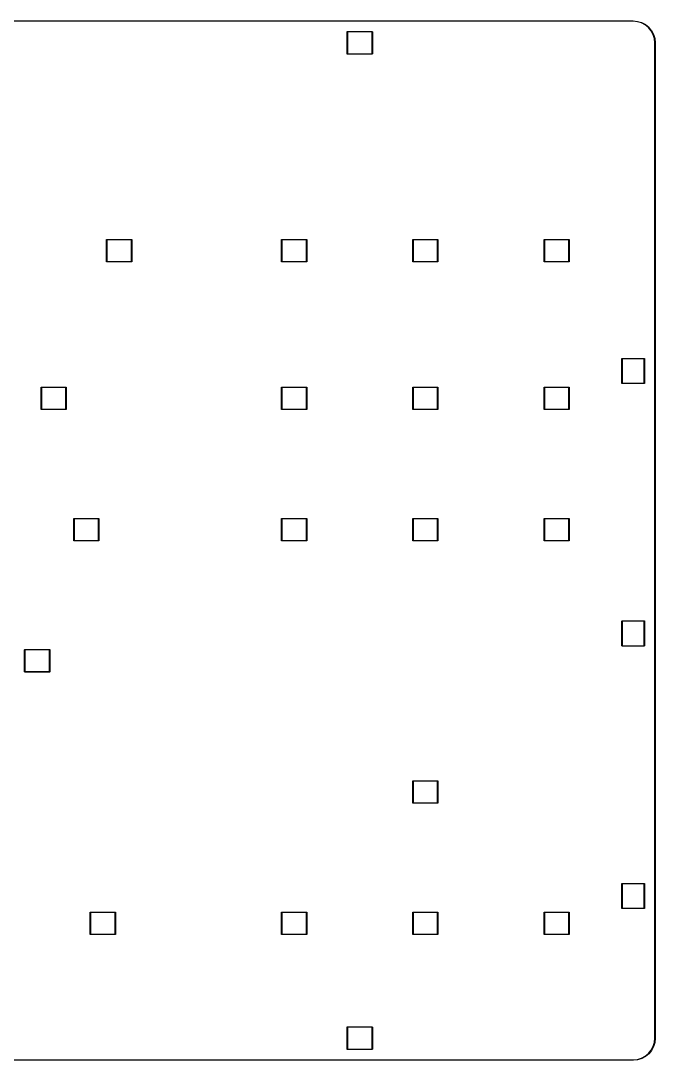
# Model space of a CAD drawing. Extents: x 19 to 378, y -202 to -52.
# Drawn here: x 285.8 to 377.9, y -202.4 to -51.6 of the extents above; entities that cross this region are included whole.
import ezdxf

# ---------------------------------------------------------------- set-up
doc = ezdxf.new("R2010")
doc.units = 0
doc.layers.add('BLACK', color=7, linetype='CONTINUOUS')

msp = doc.modelspace()

# ---------------------------------------------------------------- linework, layer by layer
at = {"layer": 'BLACK', "linetype": 'CONTINUOUS'}
for p, q in [((22.2249, -51.5687), (374.651, -51.5878)), ((374.649, -51.6378), (22.2251, -51.6187)), ((375.262, -51.6979), (374.649, -51.6378)), ((374.651, -51.5878), (374.652, -51.5879)), ((374.652, -51.5879), (374.652, -51.5879)), ((374.652, -51.5879), (375.269, -51.6484)), ((375.85, -51.8756), (375.262, -51.6979)), ((375.269, -51.6484), (375.269, -51.6484)), ((375.269, -51.6484), (375.272, -51.6489)), ((375.272, -51.6489), (375.274, -51.6493)), ((375.274, -51.6493), (375.867, -51.8284)), ((376.393, -52.1642), (375.85, -51.8756)), ((375.867, -51.8284), (375.867, -51.8285)), ((375.867, -51.8285), (375.87, -51.8294)), ((375.87, -51.8294), (375.872, -51.8303)), ((375.872, -51.8303), (376.419, -52.1212)), ((376.87, -52.5527), (376.393, -52.1642)), ((376.419, -52.1212), (376.419, -52.1214)), ((376.419, -52.1214), (376.421, -52.1226)), ((376.421, -52.1226), (376.423, -52.1239)), ((376.423, -52.1239), (376.903, -52.5155)), ((377.261, -53.0264), (376.87, -52.5527)), ((376.903, -52.5155), (376.903, -52.5158)), ((376.903, -52.5158), (376.905, -52.5174)), ((376.905, -52.5174), (376.906, -52.519)), ((376.906, -52.519), (377.301, -52.9964)), ((333.137, -53.1687), (333.138, -53.1638)), ((333.138, -53.17), (333.137, -53.1687)), ((333.137, -56.3675), (333.138, -53.17)), ((333.138, -53.1638), (333.139, -53.1591)), ((333.139, -53.1591), (333.142, -53.1548)), ((333.142, -53.1548), (333.145, -53.151)), ((333.145, -53.151), (333.149, -53.1479)), ((333.149, -53.1479), (333.153, -53.1455)), ((333.153, -53.1455), (333.158, -53.1441)), ((333.158, -53.1441), (333.161, -53.1437)), ((333.161, -53.1437), (333.162, -53.1436)), ((333.161, -53.1437), (333.161, -53.1437)), ((333.162, -53.1436), (333.164, -53.1437)), ((333.164, -53.1437), (336.761, -53.1437)), ((333.188, -53.1937), (333.188, -56.3438)), ((336.738, -53.1937), (333.188, -53.1937)), ((336.738, -56.3438), (336.738, -53.1937)), ((336.761, -53.1437), (336.762, -53.1436)), ((336.762, -53.1436), (336.764, -53.1437)), ((336.764, -53.1437), (336.767, -53.1441)), ((336.767, -53.1441), (336.772, -53.1455)), ((336.772, -53.1455), (336.776, -53.1479)), ((336.776, -53.1479), (336.78, -53.151)), ((336.78, -53.151), (336.783, -53.1548)), ((336.783, -53.1548), (336.786, -53.1591)), ((336.786, -53.1591), (336.787, -53.1638)), ((336.787, -53.1638), (336.788, -53.1687)), ((336.788, -53.1687), (336.787, -53.17)), ((336.787, -53.17), (336.787, -56.3675)), ((377.554, -53.5672), (377.261, -53.0264)), ((377.301, -52.9964), (377.302, -52.9967)), ((377.302, -52.9967), (377.303, -52.9986)), ((377.303, -52.9986), (377.304, -53.0005)), ((377.304, -53.0005), (377.599, -53.5455)), ((377.736, -54.1544), (377.554, -53.5672)), ((377.599, -53.5455), (377.599, -53.5459)), ((377.599, -53.5459), (377.6, -53.548)), ((377.6, -53.548), (377.601, -53.55)), ((377.601, -53.55), (377.784, -54.142)), ((377.8, -54.767), (377.736, -54.1544)), ((377.784, -54.142), (377.784, -54.1423)), ((377.784, -54.1423), (377.785, -54.1446)), ((377.785, -54.1446), (377.785, -54.1468)), ((377.785, -54.1468), (377.85, -54.763)), ((377.8, -54.7879), (377.8, -54.767)), ((377.8, -76.1988), (377.8, -54.7879)), ((377.8, -54.7879), (377.8, -54.7879)), ((377.85, -54.763), (377.85, -54.7634)), ((377.85, -54.7634), (377.85, -54.7645)), ((377.85, -54.7645), (377.85, -54.7655)), ((377.85, -54.7655), (377.85, -54.7865)), ((377.85, -54.7865), (377.85, -54.7866)), ((377.85, -54.7866), (377.85, -199.232)), ((333.137, -56.3687), (333.137, -56.3675)), ((333.138, -56.3737), (333.137, -56.3687)), ((333.139, -56.3784), (333.138, -56.3737)), ((333.142, -56.3827), (333.139, -56.3784)), ((333.145, -56.3865), (333.142, -56.3827)), ((333.149, -56.3896), (333.145, -56.3865)), ((333.153, -56.392), (333.149, -56.3896)), ((333.158, -56.3934), (333.153, -56.392)), ((333.162, -56.3939), (333.158, -56.3934)), ((333.164, -56.3937), (333.162, -56.3939)), ((336.761, -56.3937), (333.164, -56.3937)), ((333.188, -56.3438), (336.738, -56.3438)), ((336.762, -56.3939), (336.761, -56.3937)), ((336.764, -56.3937), (336.762, -56.3939)), ((336.767, -56.3934), (336.764, -56.3937)), ((336.764, -56.3937), (336.764, -56.3937)), ((336.772, -56.392), (336.767, -56.3934)), ((336.776, -56.3896), (336.772, -56.392)), ((336.78, -56.3865), (336.776, -56.3896)), ((336.783, -56.3827), (336.78, -56.3865)), ((336.786, -56.3784), (336.783, -56.3827)), ((336.787, -56.3737), (336.786, -56.3784)), ((336.787, -56.3675), (336.788, -56.3687)), ((336.788, -56.3687), (336.787, -56.3737)), ((377.8, -199.23), (377.8, -76.1988)), ((377.8, -76.1988), (377.8, -76.1988)), ((298.212, -83.3312), (298.213, -83.3263)), ((298.212, -83.3325), (298.212, -83.3312)), ((298.213, -86.53), (298.212, -83.3325)), ((298.213, -83.3263), (298.214, -83.3216)), ((298.214, -83.3216), (298.217, -83.3173)), ((298.217, -83.3173), (298.22, -83.3135)), ((298.22, -83.3135), (298.224, -83.3104)), ((298.224, -83.3104), (298.228, -83.308)), ((298.228, -83.308), (298.233, -83.3066)), ((298.233, -83.3066), (298.236, -83.3062)), ((298.236, -83.3062), (298.238, -83.3061)), ((298.238, -83.3061), (298.239, -83.3062)), ((298.239, -83.3062), (301.836, -83.3062)), ((298.262, -83.3563), (298.262, -86.5062)), ((301.812, -83.3563), (298.262, -83.3563)), ((301.813, -86.5062), (301.812, -83.3563)), ((301.836, -83.3062), (301.837, -83.3061)), ((301.837, -83.3061), (301.839, -83.3062)), ((301.839, -83.3062), (301.839, -83.3062)), ((301.839, -83.3062), (301.842, -83.3066)), ((301.842, -83.3066), (301.847, -83.308)), ((301.847, -83.308), (301.851, -83.3104)), ((301.851, -83.3104), (301.855, -83.3135)), ((301.855, -83.3135), (301.858, -83.3173)), ((301.858, -83.3173), (301.861, -83.3216)), ((301.861, -83.3216), (301.862, -83.3263)), ((301.862, -83.3263), (301.863, -83.3312)), ((301.863, -83.3312), (301.863, -83.3325)), ((301.863, -83.3325), (301.863, -86.53)), ((323.612, -83.3312), (323.613, -83.3263)), ((323.613, -83.3325), (323.612, -83.3312)), ((323.613, -83.3263), (323.614, -83.3216)), ((323.613, -86.53), (323.613, -83.3325)), ((323.614, -83.3216), (323.617, -83.3173)), ((323.617, -83.3173), (323.62, -83.3135)), ((323.62, -83.3135), (323.624, -83.3104)), ((323.624, -83.3104), (323.628, -83.308)), ((323.628, -83.308), (323.633, -83.3066)), ((323.633, -83.3066), (323.636, -83.3062)), ((323.636, -83.3062), (323.637, -83.3061)), ((323.637, -83.3061), (323.639, -83.3062)), ((323.639, -83.3062), (327.236, -83.3062)), ((323.662, -83.3563), (323.662, -86.5062)), ((327.212, -83.3563), (323.662, -83.3563)), ((327.213, -86.5062), (327.212, -83.3563)), ((327.236, -83.3062), (327.238, -83.3061)), ((327.238, -83.3061), (327.239, -83.3062)), ((327.239, -83.3062), (327.239, -83.3062)), ((327.239, -83.3062), (327.242, -83.3066)), ((327.242, -83.3066), (327.247, -83.308)), ((327.247, -83.308), (327.251, -83.3104)), ((327.251, -83.3104), (327.255, -83.3135)), ((327.255, -83.3135), (327.258, -83.3173)), ((327.258, -83.3173), (327.261, -83.3216)), ((327.261, -83.3216), (327.262, -83.3263)), ((327.262, -83.3263), (327.263, -83.3312)), ((327.263, -83.3312), (327.262, -83.3325)), ((327.262, -83.3325), (327.262, -86.53)), ((342.662, -83.3312), (342.663, -83.3263)), ((342.662, -83.3325), (342.662, -83.3312)), ((342.663, -86.53), (342.662, -83.3325)), ((342.663, -83.3263), (342.664, -83.3216)), ((342.664, -83.3216), (342.667, -83.3173)), ((342.667, -83.3173), (342.67, -83.3135)), ((342.67, -83.3135), (342.674, -83.3104)), ((342.674, -83.3104), (342.678, -83.308)), ((342.678, -83.308), (342.683, -83.3066)), ((342.683, -83.3066), (342.686, -83.3062)), ((342.686, -83.3062), (342.688, -83.3061)), ((342.688, -83.3061), (342.689, -83.3062)), ((342.689, -83.3062), (346.286, -83.3062)), ((342.712, -83.3563), (342.712, -86.5062)), ((346.262, -83.3563), (342.712, -83.3563)), ((346.263, -86.5062), (346.262, -83.3563)), ((346.286, -83.3062), (346.287, -83.3061)), ((346.287, -83.3061), (346.289, -83.3062)), ((346.289, -83.3062), (346.289, -83.3062)), ((346.289, -83.3062), (346.292, -83.3066)), ((346.292, -83.3066), (346.297, -83.308)), ((346.297, -83.308), (346.301, -83.3104)), ((346.301, -83.3104), (346.305, -83.3135)), ((346.305, -83.3135), (346.308, -83.3173)), ((346.308, -83.3173), (346.311, -83.3216)), ((346.311, -83.3216), (346.312, -83.3263)), ((346.312, -83.3263), (346.313, -83.3312)), ((346.313, -83.3312), (346.312, -83.3325)), ((346.312, -83.3325), (346.312, -86.53)), ((361.712, -83.3312), (361.713, -83.3263)), ((361.712, -83.3325), (361.712, -83.3312)), ((361.713, -86.53), (361.712, -83.3325)), ((361.713, -83.3263), (361.714, -83.3216)), ((361.714, -83.3216), (361.717, -83.3173)), ((361.717, -83.3173), (361.72, -83.3135)), ((361.72, -83.3135), (361.724, -83.3104)), ((361.724, -83.3104), (361.728, -83.308)), ((361.728, -83.308), (361.733, -83.3066)), ((361.733, -83.3066), (361.736, -83.3062)), ((361.736, -83.3062), (361.738, -83.3061)), ((361.738, -83.3061), (361.739, -83.3062)), ((361.739, -83.3062), (365.336, -83.3062)), ((361.762, -83.3563), (361.762, -86.5062)), ((365.312, -83.3563), (361.762, -83.3563)), ((365.313, -86.5062), (365.312, -83.3563)), ((365.336, -83.3062), (365.337, -83.3061)), ((365.337, -83.3061), (365.339, -83.3062)), ((365.339, -83.3062), (365.339, -83.3062)), ((365.339, -83.3062), (365.342, -83.3066)), ((365.342, -83.3066), (365.347, -83.308)), ((365.347, -83.308), (365.351, -83.3104)), ((365.351, -83.3104), (365.355, -83.3135)), ((365.355, -83.3135), (365.358, -83.3173)), ((365.358, -83.3173), (365.361, -83.3216)), ((365.361, -83.3216), (365.362, -83.3263)), ((365.362, -83.3263), (365.363, -83.3312)), ((365.363, -83.3312), (365.363, -83.3325)), ((365.363, -83.3325), (365.363, -86.53)), ((298.212, -86.5312), (298.213, -86.53)), ((298.213, -86.5362), (298.212, -86.5312)), ((298.214, -86.5409), (298.213, -86.5362)), ((298.217, -86.5452), (298.214, -86.5409)), ((298.22, -86.549), (298.217, -86.5452)), ((298.224, -86.5521), (298.22, -86.549)), ((298.228, -86.5545), (298.224, -86.5521)), ((298.233, -86.5559), (298.228, -86.5545)), ((298.236, -86.5562), (298.233, -86.5559)), ((298.238, -86.5564), (298.236, -86.5562)), ((298.236, -86.5562), (298.236, -86.5562)), ((298.239, -86.5562), (298.238, -86.5564)), ((301.836, -86.5562), (298.239, -86.5562)), ((298.262, -86.5062), (301.813, -86.5062)), ((301.837, -86.5564), (301.836, -86.5562)), ((301.842, -86.5559), (301.837, -86.5564)), ((301.847, -86.5545), (301.842, -86.5559)), ((301.851, -86.5521), (301.847, -86.5545)), ((301.855, -86.549), (301.851, -86.5521)), ((301.858, -86.5452), (301.855, -86.549)), ((301.861, -86.5409), (301.858, -86.5452)), ((301.862, -86.5362), (301.861, -86.5409)), ((301.863, -86.5325), (301.862, -86.5362)), ((301.863, -86.53), (301.863, -86.5312)), ((301.863, -86.5312), (301.863, -86.5325)), ((323.612, -86.5312), (323.613, -86.53)), ((323.613, -86.5362), (323.612, -86.5312)), ((323.614, -86.5409), (323.613, -86.5362)), ((323.617, -86.5452), (323.614, -86.5409)), ((323.62, -86.549), (323.617, -86.5452)), ((323.624, -86.5521), (323.62, -86.549)), ((323.628, -86.5545), (323.624, -86.5521)), ((323.633, -86.5559), (323.628, -86.5545)), ((323.636, -86.5562), (323.633, -86.5559)), ((323.637, -86.5564), (323.636, -86.5562)), ((323.636, -86.5562), (323.636, -86.5562)), ((323.639, -86.5562), (323.637, -86.5564)), ((327.236, -86.5562), (323.639, -86.5562)), ((323.662, -86.5062), (327.213, -86.5062)), ((327.238, -86.5564), (327.236, -86.5562)), ((327.242, -86.5559), (327.238, -86.5564)), ((327.247, -86.5545), (327.242, -86.5559)), ((327.251, -86.5521), (327.247, -86.5545)), ((327.255, -86.549), (327.251, -86.5521)), ((327.258, -86.5452), (327.255, -86.549)), ((327.261, -86.5409), (327.258, -86.5452)), ((327.262, -86.5362), (327.261, -86.5409)), ((327.262, -86.53), (327.263, -86.5312)), ((327.263, -86.5312), (327.262, -86.5325)), ((327.262, -86.5325), (327.262, -86.5362)), ((342.662, -86.5312), (342.663, -86.53)), ((342.663, -86.5362), (342.662, -86.5312)), ((342.664, -86.5409), (342.663, -86.5362)), ((342.667, -86.5452), (342.664, -86.5409)), ((342.67, -86.549), (342.667, -86.5452)), ((342.674, -86.5521), (342.67, -86.549)), ((342.678, -86.5545), (342.674, -86.5521)), ((342.683, -86.5559), (342.678, -86.5545)), ((342.686, -86.5562), (342.683, -86.5559)), ((342.688, -86.5564), (342.686, -86.5562)), ((342.686, -86.5562), (342.686, -86.5562)), ((342.689, -86.5562), (342.688, -86.5564)), ((346.286, -86.5562), (342.689, -86.5562)), ((342.712, -86.5062), (346.263, -86.5062)), ((346.287, -86.5564), (346.286, -86.5562)), ((346.292, -86.5559), (346.287, -86.5564)), ((346.297, -86.5545), (346.292, -86.5559)), ((346.301, -86.5521), (346.297, -86.5545)), ((346.305, -86.549), (346.301, -86.5521)), ((346.308, -86.5452), (346.305, -86.549)), ((346.311, -86.5409), (346.308, -86.5452)), ((346.312, -86.5362), (346.311, -86.5409)), ((346.312, -86.53), (346.313, -86.5312)), ((346.313, -86.5312), (346.312, -86.5325)), ((346.312, -86.5325), (346.312, -86.5362)), ((361.712, -86.5312), (361.713, -86.53)), ((361.713, -86.5362), (361.712, -86.5312)), ((361.714, -86.5409), (361.713, -86.5362)), ((361.717, -86.5452), (361.714, -86.5409)), ((361.72, -86.549), (361.717, -86.5452)), ((361.724, -86.5521), (361.72, -86.549)), ((361.728, -86.5545), (361.724, -86.5521)), ((361.733, -86.5559), (361.728, -86.5545)), ((361.736, -86.5562), (361.733, -86.5559)), ((361.738, -86.5564), (361.736, -86.5562)), ((361.736, -86.5562), (361.736, -86.5562)), ((361.739, -86.5562), (361.738, -86.5564)), ((365.336, -86.5562), (361.739, -86.5562)), ((361.762, -86.5062), (365.313, -86.5062)), ((365.337, -86.5564), (365.336, -86.5562)), ((365.342, -86.5559), (365.337, -86.5564)), ((365.347, -86.5545), (365.342, -86.5559)), ((365.351, -86.5521), (365.347, -86.5545)), ((365.355, -86.549), (365.351, -86.5521)), ((365.358, -86.5452), (365.355, -86.549)), ((365.361, -86.5409), (365.358, -86.5452)), ((365.362, -86.5362), (365.361, -86.5409)), ((365.363, -86.5325), (365.362, -86.5362)), ((365.363, -86.53), (365.363, -86.5312)), ((365.363, -86.5312), (365.363, -86.5325)), ((373.025, -100.589), (373.027, -100.584)), ((373.025, -100.594), (373.025, -100.589)), ((373.025, -100.595), (373.025, -100.594)), ((373.025, -104.193), (373.025, -100.595)), ((373.027, -100.584), (373.029, -100.58)), ((373.029, -100.58), (373.032, -100.576)), ((373.032, -100.576), (373.036, -100.573)), ((373.036, -100.573), (373.04, -100.571)), ((373.04, -100.571), (373.045, -100.569)), ((373.045, -100.569), (373.049, -100.569)), ((373.049, -100.569), (373.049, -100.569)), ((373.049, -100.569), (373.05, -100.569)), ((373.05, -100.569), (373.051, -100.569)), ((373.051, -100.569), (376.249, -100.569)), ((373.075, -100.619), (373.075, -104.169)), ((376.225, -100.619), (373.075, -100.619)), ((376.225, -104.169), (376.225, -100.619)), ((376.249, -100.569), (376.25, -100.569)), ((376.25, -100.569), (376.251, -100.569)), ((376.251, -100.569), (376.255, -100.569)), ((376.255, -100.569), (376.26, -100.571)), ((376.26, -100.571), (376.264, -100.573)), ((376.264, -100.573), (376.268, -100.576)), ((376.268, -100.576), (376.271, -100.58)), ((376.271, -100.58), (376.273, -100.584)), ((376.273, -100.584), (376.275, -100.589)), ((376.275, -100.589), (376.275, -100.594)), ((376.275, -100.594), (376.275, -100.595)), ((376.275, -100.595), (376.275, -104.193)), ((288.687, -104.762), (288.688, -104.758)), ((288.688, -104.764), (288.687, -104.762)), ((288.688, -104.758), (288.689, -104.753)), ((288.688, -107.961), (288.688, -104.764)), ((288.689, -104.753), (288.692, -104.749)), ((288.692, -104.749), (288.695, -104.745)), ((288.695, -104.745), (288.699, -104.742)), ((288.699, -104.742), (288.703, -104.739)), ((288.703, -104.739), (288.708, -104.738)), ((288.708, -104.738), (288.711, -104.737)), ((288.711, -104.737), (288.711, -104.737)), ((288.711, -104.737), (288.712, -104.737)), ((288.712, -104.737), (288.714, -104.737)), ((288.714, -104.737), (292.311, -104.737)), ((288.738, -104.787), (288.738, -107.938)), ((292.288, -104.787), (288.738, -104.787)), ((292.287, -107.938), (292.288, -104.787)), ((292.311, -104.737), (292.312, -104.737)), ((292.312, -104.737), (292.314, -104.737)), ((292.314, -104.737), (292.317, -104.738)), ((292.317, -104.738), (292.322, -104.739)), ((292.322, -104.739), (292.326, -104.742)), ((292.326, -104.742), (292.33, -104.745)), ((292.33, -104.745), (292.333, -104.749)), ((292.333, -104.749), (292.336, -104.753)), ((292.336, -104.753), (292.337, -104.758)), ((292.337, -104.758), (292.338, -104.762)), ((292.338, -104.762), (292.337, -104.764)), ((292.337, -104.764), (292.337, -107.961)), ((323.612, -104.762), (323.613, -104.758)), ((323.613, -104.764), (323.612, -104.762)), ((323.613, -104.758), (323.614, -104.753)), ((323.613, -107.961), (323.613, -104.764)), ((323.614, -104.753), (323.617, -104.749)), ((323.617, -104.749), (323.62, -104.745)), ((323.62, -104.745), (323.624, -104.742)), ((323.624, -104.742), (323.628, -104.739)), ((323.628, -104.739), (323.633, -104.738)), ((323.633, -104.738), (323.636, -104.737)), ((323.636, -104.737), (323.636, -104.737)), ((323.636, -104.737), (323.637, -104.737)), ((323.637, -104.737), (323.639, -104.737)), ((323.639, -104.737), (327.236, -104.737)), ((323.662, -104.787), (323.662, -107.938)), ((327.213, -104.787), (323.662, -104.787)), ((327.212, -107.938), (327.213, -104.787)), ((327.236, -104.737), (327.238, -104.737)), ((327.238, -104.737), (327.239, -104.737)), ((327.239, -104.737), (327.242, -104.738)), ((327.242, -104.738), (327.247, -104.739)), ((327.247, -104.739), (327.251, -104.742)), ((327.251, -104.742), (327.255, -104.745)), ((327.255, -104.745), (327.258, -104.749)), ((327.258, -104.749), (327.261, -104.753)), ((327.261, -104.753), (327.262, -104.758)), ((327.262, -104.758), (327.263, -104.762)), ((327.263, -104.762), (327.262, -104.764)), ((327.262, -104.764), (327.262, -107.961)), ((342.662, -104.762), (342.663, -104.758)), ((342.663, -104.764), (342.662, -104.762)), ((342.662, -107.961), (342.663, -104.764)), ((342.663, -104.758), (342.664, -104.753)), ((342.664, -104.753), (342.667, -104.749)), ((342.667, -104.749), (342.67, -104.745)), ((342.67, -104.745), (342.674, -104.742)), ((342.674, -104.742), (342.678, -104.739)), ((342.678, -104.739), (342.683, -104.738)), ((342.683, -104.738), (342.686, -104.737)), ((342.686, -104.737), (342.686, -104.737)), ((342.686, -104.737), (342.688, -104.737)), ((342.688, -104.737), (342.689, -104.737)), ((342.689, -104.737), (346.286, -104.737)), ((342.712, -104.787), (342.712, -107.938)), ((346.263, -104.787), (342.712, -104.787)), ((346.262, -107.938), (346.263, -104.787)), ((346.286, -104.737), (346.287, -104.737)), ((346.287, -104.737), (346.289, -104.737)), ((346.289, -104.737), (346.292, -104.738)), ((346.292, -104.738), (346.297, -104.739)), ((346.297, -104.739), (346.301, -104.742)), ((346.301, -104.742), (346.305, -104.745)), ((346.305, -104.745), (346.308, -104.749)), ((346.308, -104.749), (346.311, -104.753)), ((346.311, -104.753), (346.312, -104.758)), ((346.312, -104.758), (346.313, -104.762)), ((346.313, -104.762), (346.312, -104.764)), ((346.312, -104.764), (346.312, -107.961)), ((361.712, -104.762), (361.713, -104.758)), ((361.713, -104.764), (361.712, -104.762)), ((361.712, -107.961), (361.713, -104.764)), ((361.713, -104.758), (361.714, -104.753)), ((361.714, -104.753), (361.717, -104.749)), ((361.717, -104.749), (361.72, -104.745)), ((361.72, -104.745), (361.724, -104.742)), ((361.724, -104.742), (361.728, -104.739)), ((361.728, -104.739), (361.733, -104.738)), ((361.733, -104.738), (361.736, -104.737)), ((361.736, -104.737), (361.736, -104.737)), ((361.736, -104.737), (361.738, -104.737)), ((361.738, -104.737), (361.739, -104.737)), ((361.739, -104.737), (365.336, -104.737)), ((361.762, -104.787), (361.762, -107.938)), ((365.313, -104.787), (361.762, -104.787)), ((365.312, -107.938), (365.313, -104.787)), ((365.336, -104.737), (365.337, -104.737)), ((365.337, -104.737), (365.339, -104.737)), ((365.339, -104.737), (365.342, -104.738)), ((365.342, -104.738), (365.347, -104.739)), ((365.347, -104.739), (365.351, -104.742)), ((365.351, -104.742), (365.355, -104.745)), ((365.355, -104.745), (365.358, -104.749)), ((365.358, -104.749), (365.361, -104.753)), ((365.361, -104.753), (365.362, -104.758)), ((365.362, -104.758), (365.363, -104.762)), ((365.363, -104.762), (365.363, -104.764)), ((365.363, -104.764), (365.363, -107.961)), ((373.025, -104.194), (373.025, -104.193)), ((373.025, -104.199), (373.025, -104.194)), ((373.027, -104.203), (373.025, -104.199)), ((373.029, -104.208), (373.027, -104.203)), ((373.032, -104.212), (373.029, -104.208)), ((373.036, -104.215), (373.032, -104.212)), ((373.04, -104.217), (373.036, -104.215)), ((373.045, -104.218), (373.04, -104.217)), ((373.05, -104.219), (373.045, -104.218)), ((373.051, -104.219), (373.05, -104.219)), ((376.249, -104.219), (373.051, -104.219)), ((373.075, -104.169), (376.225, -104.169)), ((376.25, -104.219), (376.249, -104.219)), ((376.251, -104.219), (376.25, -104.219)), ((376.255, -104.218), (376.251, -104.219)), ((376.251, -104.219), (376.251, -104.219)), ((376.26, -104.217), (376.255, -104.218)), ((376.264, -104.215), (376.26, -104.217)), ((376.268, -104.212), (376.264, -104.215)), ((376.271, -104.208), (376.268, -104.212)), ((376.273, -104.203), (376.271, -104.208)), ((376.275, -104.199), (376.273, -104.203)), ((376.275, -104.193), (376.275, -104.194)), ((376.275, -104.194), (376.275, -104.199)), ((288.687, -107.962), (288.688, -107.961)), ((288.688, -107.967), (288.687, -107.962)), ((288.689, -107.972), (288.688, -107.967)), ((288.692, -107.976), (288.689, -107.972)), ((288.695, -107.98), (288.692, -107.976)), ((288.699, -107.983), (288.695, -107.98)), ((288.703, -107.986), (288.699, -107.983)), ((288.708, -107.987), (288.703, -107.986)), ((288.712, -107.988), (288.708, -107.987)), ((288.714, -107.987), (288.712, -107.988)), ((292.311, -107.987), (288.714, -107.987)), ((288.738, -107.938), (292.287, -107.938)), ((292.312, -107.988), (292.311, -107.987)), ((292.314, -107.987), (292.312, -107.988)), ((292.317, -107.987), (292.314, -107.987)), ((292.314, -107.987), (292.314, -107.987)), ((292.322, -107.986), (292.317, -107.987)), ((292.326, -107.983), (292.322, -107.986)), ((292.33, -107.98), (292.326, -107.983)), ((292.333, -107.976), (292.33, -107.98)), ((292.336, -107.972), (292.333, -107.976)), ((292.337, -107.967), (292.336, -107.972)), ((292.337, -107.961), (292.338, -107.962)), ((292.338, -107.962), (292.337, -107.967)), ((323.612, -107.962), (323.613, -107.961)), ((323.613, -107.967), (323.612, -107.962)), ((323.614, -107.972), (323.613, -107.967)), ((323.617, -107.976), (323.614, -107.972)), ((323.62, -107.98), (323.617, -107.976)), ((323.624, -107.983), (323.62, -107.98)), ((323.628, -107.986), (323.624, -107.983)), ((323.633, -107.987), (323.628, -107.986)), ((323.637, -107.988), (323.633, -107.987)), ((323.639, -107.987), (323.637, -107.988)), ((327.236, -107.987), (323.639, -107.987)), ((323.662, -107.938), (327.212, -107.938)), ((327.238, -107.988), (327.236, -107.987)), ((327.239, -107.987), (327.238, -107.988)), ((327.242, -107.987), (327.239, -107.987)), ((327.239, -107.987), (327.239, -107.987)), ((327.247, -107.986), (327.242, -107.987)), ((327.251, -107.983), (327.247, -107.986)), ((327.255, -107.98), (327.251, -107.983)), ((327.258, -107.976), (327.255, -107.98)), ((327.261, -107.972), (327.258, -107.976)), ((327.262, -107.967), (327.261, -107.972)), ((327.262, -107.961), (327.263, -107.962)), ((327.263, -107.962), (327.262, -107.967)), ((342.662, -107.962), (342.662, -107.961)), ((342.663, -107.967), (342.662, -107.962)), ((342.664, -107.972), (342.663, -107.967)), ((342.667, -107.976), (342.664, -107.972)), ((342.67, -107.98), (342.667, -107.976)), ((342.674, -107.983), (342.67, -107.98)), ((342.678, -107.986), (342.674, -107.983)), ((342.683, -107.987), (342.678, -107.986)), ((342.688, -107.988), (342.683, -107.987)), ((342.689, -107.987), (342.688, -107.988)), ((346.286, -107.987), (342.689, -107.987)), ((342.712, -107.938), (346.262, -107.938)), ((346.287, -107.988), (346.286, -107.987)), ((346.289, -107.987), (346.287, -107.988)), ((346.292, -107.987), (346.289, -107.987)), ((346.289, -107.987), (346.289, -107.987)), ((346.297, -107.986), (346.292, -107.987)), ((346.301, -107.983), (346.297, -107.986)), ((346.305, -107.98), (346.301, -107.983)), ((346.308, -107.976), (346.305, -107.98)), ((346.311, -107.972), (346.308, -107.976)), ((346.312, -107.967), (346.311, -107.972)), ((346.312, -107.961), (346.313, -107.962)), ((346.313, -107.962), (346.312, -107.967)), ((361.712, -107.962), (361.712, -107.961)), ((361.713, -107.967), (361.712, -107.962)), ((361.714, -107.972), (361.713, -107.967)), ((361.717, -107.976), (361.714, -107.972)), ((361.72, -107.98), (361.717, -107.976)), ((361.724, -107.983), (361.72, -107.98)), ((361.728, -107.986), (361.724, -107.983)), ((361.733, -107.987), (361.728, -107.986)), ((361.738, -107.988), (361.733, -107.987)), ((361.739, -107.987), (361.738, -107.988)), ((365.336, -107.987), (361.739, -107.987)), ((361.762, -107.938), (365.312, -107.938)), ((365.337, -107.988), (365.336, -107.987)), ((365.339, -107.987), (365.337, -107.988)), ((365.342, -107.987), (365.339, -107.987)), ((365.339, -107.987), (365.339, -107.987)), ((365.347, -107.986), (365.342, -107.987)), ((365.351, -107.983), (365.347, -107.986)), ((365.355, -107.98), (365.351, -107.983)), ((365.358, -107.976), (365.355, -107.98)), ((365.361, -107.972), (365.358, -107.976)), ((365.362, -107.967), (365.361, -107.972)), ((365.363, -107.962), (365.362, -107.967)), ((365.363, -107.961), (365.363, -107.962)), ((293.45, -123.808), (293.452, -123.803)), ((293.45, -123.812), (293.45, -123.808)), ((293.45, -123.814), (293.45, -123.812)), ((293.45, -127.011), (293.45, -123.814)), ((293.452, -123.803), (293.454, -123.799)), ((293.454, -123.799), (293.457, -123.795)), ((293.457, -123.795), (293.461, -123.792)), ((293.461, -123.792), (293.465, -123.789)), ((293.465, -123.789), (293.47, -123.788)), ((293.47, -123.788), (293.474, -123.787)), ((293.474, -123.787), (293.475, -123.787)), ((293.475, -123.787), (293.476, -123.787)), ((293.476, -123.787), (297.074, -123.787)), ((293.5, -123.837), (293.5, -126.987)), ((297.05, -123.837), (293.5, -123.837)), ((297.05, -126.987), (297.05, -123.837)), ((297.074, -123.787), (297.075, -123.787)), ((297.075, -123.787), (297.076, -123.787)), ((297.076, -123.787), (297.076, -123.787)), ((297.076, -123.787), (297.08, -123.788)), ((297.08, -123.788), (297.085, -123.789)), ((297.085, -123.789), (297.089, -123.792)), ((297.089, -123.792), (297.093, -123.795)), ((297.093, -123.795), (297.096, -123.799)), ((297.096, -123.799), (297.098, -123.803)), ((297.098, -123.803), (297.1, -123.808)), ((297.1, -123.808), (297.1, -123.812)), ((297.1, -123.812), (297.1, -123.814)), ((297.1, -123.814), (297.1, -127.011)), ((323.612, -123.812), (323.613, -123.808)), ((323.613, -123.814), (323.612, -123.812)), ((323.613, -123.808), (323.614, -123.803)), ((323.613, -127.011), (323.613, -123.814)), ((323.614, -123.803), (323.617, -123.799)), ((323.617, -123.799), (323.62, -123.795)), ((323.62, -123.795), (323.624, -123.792)), ((323.624, -123.792), (323.628, -123.789)), ((323.628, -123.789), (323.633, -123.788)), ((323.633, -123.788), (323.636, -123.787)), ((323.636, -123.787), (323.637, -123.787)), ((323.637, -123.787), (323.639, -123.787)), ((323.639, -123.787), (327.236, -123.787)), ((323.662, -123.837), (323.662, -126.987)), ((327.212, -123.837), (323.662, -123.837)), ((327.213, -126.987), (327.212, -123.837)), ((327.236, -123.787), (327.238, -123.787)), ((327.238, -123.787), (327.239, -123.787)), ((327.239, -123.787), (327.239, -123.787)), ((327.239, -123.787), (327.242, -123.788)), ((327.242, -123.788), (327.247, -123.789)), ((327.247, -123.789), (327.251, -123.792)), ((327.251, -123.792), (327.255, -123.795)), ((327.255, -123.795), (327.258, -123.799)), ((327.258, -123.799), (327.261, -123.803)), ((327.261, -123.803), (327.262, -123.808)), ((327.262, -123.808), (327.263, -123.812)), ((327.263, -123.812), (327.262, -123.814)), ((327.262, -123.814), (327.262, -127.011)), ((342.662, -123.812), (342.663, -123.808)), ((342.662, -123.814), (342.662, -123.812)), ((342.663, -127.011), (342.662, -123.814)), ((342.663, -123.808), (342.664, -123.803)), ((342.664, -123.803), (342.667, -123.799)), ((342.667, -123.799), (342.67, -123.795)), ((342.67, -123.795), (342.674, -123.792)), ((342.674, -123.792), (342.678, -123.789)), ((342.678, -123.789), (342.683, -123.788)), ((342.683, -123.788), (342.686, -123.787)), ((342.686, -123.787), (342.688, -123.787)), ((342.688, -123.787), (342.689, -123.787)), ((342.689, -123.787), (346.286, -123.787)), ((342.712, -123.837), (342.712, -126.987)), ((346.262, -123.837), (342.712, -123.837)), ((346.263, -126.987), (346.262, -123.837)), ((346.286, -123.787), (346.287, -123.787)), ((346.287, -123.787), (346.289, -123.787)), ((346.289, -123.787), (346.289, -123.787)), ((346.289, -123.787), (346.292, -123.788)), ((346.292, -123.788), (346.297, -123.789)), ((346.297, -123.789), (346.301, -123.792)), ((346.301, -123.792), (346.305, -123.795)), ((346.305, -123.795), (346.308, -123.799)), ((346.308, -123.799), (346.311, -123.803)), ((346.311, -123.803), (346.312, -123.808)), ((346.312, -123.808), (346.313, -123.812)), ((346.313, -123.812), (346.312, -123.814)), ((346.312, -123.814), (346.312, -127.011)), ((361.712, -123.812), (361.713, -123.808)), ((361.712, -123.814), (361.712, -123.812)), ((361.713, -127.011), (361.712, -123.814)), ((361.713, -123.808), (361.714, -123.803)), ((361.714, -123.803), (361.717, -123.799)), ((361.717, -123.799), (361.72, -123.795)), ((361.72, -123.795), (361.724, -123.792)), ((361.724, -123.792), (361.728, -123.789)), ((361.728, -123.789), (361.733, -123.788)), ((361.733, -123.788), (361.736, -123.787)), ((361.736, -123.787), (361.738, -123.787)), ((361.738, -123.787), (361.739, -123.787)), ((361.739, -123.787), (365.336, -123.787)), ((361.762, -123.837), (361.762, -126.987)), ((365.312, -123.837), (361.762, -123.837)), ((365.313, -126.987), (365.312, -123.837)), ((365.336, -123.787), (365.337, -123.787)), ((365.337, -123.787), (365.339, -123.787)), ((365.339, -123.787), (365.339, -123.787)), ((365.339, -123.787), (365.342, -123.788)), ((365.342, -123.788), (365.347, -123.789)), ((365.347, -123.789), (365.351, -123.792)), ((365.351, -123.792), (365.355, -123.795)), ((365.355, -123.795), (365.358, -123.799)), ((365.358, -123.799), (365.361, -123.803)), ((365.361, -123.803), (365.362, -123.808)), ((365.362, -123.808), (365.363, -123.812)), ((365.363, -123.812), (365.363, -123.814)), ((365.363, -123.814), (365.363, -127.011)), ((293.45, -127.012), (293.45, -127.011)), ((293.45, -127.017), (293.45, -127.012)), ((293.452, -127.022), (293.45, -127.017)), ((293.454, -127.026), (293.452, -127.022)), ((293.457, -127.03), (293.454, -127.026)), ((293.461, -127.033), (293.457, -127.03)), ((293.465, -127.036), (293.461, -127.033)), ((293.47, -127.037), (293.465, -127.036)), ((293.474, -127.037), (293.47, -127.037)), ((293.475, -127.038), (293.474, -127.037)), ((293.474, -127.037), (293.474, -127.037)), ((293.476, -127.037), (293.475, -127.038)), ((297.074, -127.037), (293.476, -127.037)), ((293.5, -126.987), (297.05, -126.987)), ((297.075, -127.038), (297.074, -127.037)), ((297.08, -127.037), (297.075, -127.038)), ((297.085, -127.036), (297.08, -127.037)), ((297.089, -127.033), (297.085, -127.036)), ((297.093, -127.03), (297.089, -127.033)), ((297.096, -127.026), (297.093, -127.03)), ((297.098, -127.022), (297.096, -127.026)), ((297.1, -127.017), (297.098, -127.022)), ((297.1, -127.011), (297.1, -127.012)), ((297.1, -127.012), (297.1, -127.014)), ((297.1, -127.014), (297.1, -127.017)), ((323.612, -127.012), (323.613, -127.011)), ((323.613, -127.017), (323.612, -127.012)), ((323.614, -127.022), (323.613, -127.017)), ((323.617, -127.026), (323.614, -127.022)), ((323.62, -127.03), (323.617, -127.026)), ((323.624, -127.033), (323.62, -127.03)), ((323.628, -127.036), (323.624, -127.033)), ((323.633, -127.037), (323.628, -127.036)), ((323.636, -127.037), (323.633, -127.037)), ((323.637, -127.038), (323.636, -127.037)), ((323.636, -127.037), (323.636, -127.037)), ((323.639, -127.037), (323.637, -127.038)), ((327.236, -127.037), (323.639, -127.037)), ((323.662, -126.987), (327.213, -126.987)), ((327.238, -127.038), (327.236, -127.037)), ((327.242, -127.037), (327.238, -127.038)), ((327.247, -127.036), (327.242, -127.037)), ((327.251, -127.033), (327.247, -127.036)), ((327.255, -127.03), (327.251, -127.033)), ((327.258, -127.026), (327.255, -127.03)), ((327.261, -127.022), (327.258, -127.026)), ((327.262, -127.017), (327.261, -127.022)), ((327.262, -127.011), (327.263, -127.012)), ((327.263, -127.012), (327.262, -127.014)), ((327.262, -127.014), (327.262, -127.017)), ((342.662, -127.012), (342.663, -127.011)), ((342.663, -127.017), (342.662, -127.012)), ((342.664, -127.022), (342.663, -127.017)), ((342.667, -127.026), (342.664, -127.022)), ((342.67, -127.03), (342.667, -127.026)), ((342.674, -127.033), (342.67, -127.03)), ((342.678, -127.036), (342.674, -127.033)), ((342.683, -127.037), (342.678, -127.036)), ((342.686, -127.037), (342.683, -127.037)), ((342.688, -127.038), (342.686, -127.037)), ((342.686, -127.037), (342.686, -127.037)), ((342.689, -127.037), (342.688, -127.038)), ((346.286, -127.037), (342.689, -127.037)), ((342.712, -126.987), (346.263, -126.987)), ((346.287, -127.038), (346.286, -127.037)), ((346.292, -127.037), (346.287, -127.038)), ((346.297, -127.036), (346.292, -127.037)), ((346.301, -127.033), (346.297, -127.036)), ((346.305, -127.03), (346.301, -127.033)), ((346.308, -127.026), (346.305, -127.03)), ((346.311, -127.022), (346.308, -127.026)), ((346.312, -127.017), (346.311, -127.022)), ((346.312, -127.011), (346.313, -127.012)), ((346.313, -127.012), (346.312, -127.014)), ((346.312, -127.014), (346.312, -127.017)), ((361.712, -127.012), (361.713, -127.011)), ((361.713, -127.017), (361.712, -127.012)), ((361.714, -127.022), (361.713, -127.017)), ((361.717, -127.026), (361.714, -127.022)), ((361.72, -127.03), (361.717, -127.026)), ((361.724, -127.033), (361.72, -127.03)), ((361.728, -127.036), (361.724, -127.033)), ((361.733, -127.037), (361.728, -127.036)), ((361.736, -127.037), (361.733, -127.037)), ((361.738, -127.038), (361.736, -127.037)), ((361.736, -127.037), (361.736, -127.037)), ((361.739, -127.037), (361.738, -127.038)), ((365.336, -127.037), (361.739, -127.037)), ((361.762, -126.987), (365.313, -126.987)), ((365.337, -127.038), (365.336, -127.037)), ((365.342, -127.037), (365.337, -127.038)), ((365.347, -127.036), (365.342, -127.037)), ((365.351, -127.033), (365.347, -127.036)), ((365.355, -127.03), (365.351, -127.033)), ((365.358, -127.026), (365.355, -127.03)), ((365.361, -127.022), (365.358, -127.026)), ((365.362, -127.017), (365.361, -127.022)), ((365.363, -127.014), (365.362, -127.017)), ((365.363, -127.011), (365.363, -127.012)), ((365.363, -127.012), (365.363, -127.014)), ((373.025, -138.689), (373.027, -138.684)), ((373.025, -138.694), (373.025, -138.689)), ((373.025, -138.695), (373.025, -138.694)), ((373.025, -142.293), (373.025, -138.695)), ((373.027, -138.684), (373.029, -138.68)), ((373.029, -138.68), (373.032, -138.676)), ((373.032, -138.676), (373.036, -138.673)), ((373.036, -138.673), (373.04, -138.671)), ((373.04, -138.671), (373.045, -138.669)), ((373.045, -138.669), (373.049, -138.669)), ((373.049, -138.669), (373.049, -138.669)), ((373.049, -138.669), (373.05, -138.669)), ((373.05, -138.669), (373.051, -138.669)), ((373.051, -138.669), (376.249, -138.669)), ((373.075, -138.719), (373.075, -142.269)), ((376.225, -138.719), (373.075, -138.719)), ((376.225, -142.269), (376.225, -138.719)), ((376.249, -138.669), (376.25, -138.669)), ((376.25, -138.669), (376.251, -138.669)), ((376.251, -138.669), (376.255, -138.669)), ((376.255, -138.669), (376.26, -138.671)), ((376.26, -138.671), (376.264, -138.673)), ((376.264, -138.673), (376.268, -138.676)), ((376.268, -138.676), (376.271, -138.68)), ((376.271, -138.68), (376.273, -138.684)), ((376.273, -138.684), (376.275, -138.689)), ((376.275, -138.689), (376.275, -138.694)), ((376.275, -138.694), (376.275, -138.695)), ((376.275, -138.695), (376.275, -142.293)), ((286.306, -142.862), (286.307, -142.858)), ((286.306, -142.864), (286.306, -142.862)), ((286.306, -146.061), (286.306, -142.864)), ((286.307, -142.858), (286.308, -142.853)), ((286.308, -142.853), (286.31, -142.849)), ((286.31, -142.849), (286.313, -142.845)), ((286.313, -142.845), (286.317, -142.842)), ((286.317, -142.842), (286.322, -142.839)), ((286.322, -142.839), (286.326, -142.838)), ((286.326, -142.838), (286.33, -142.838)), ((286.33, -142.838), (286.331, -142.837)), ((286.33, -142.838), (286.33, -142.838)), ((286.331, -142.837), (286.332, -142.838)), ((286.332, -142.838), (289.93, -142.838)), ((286.356, -142.887), (286.356, -146.037)), ((289.906, -142.887), (286.356, -142.887)), ((289.906, -146.037), (289.906, -142.887)), ((289.93, -142.838), (289.931, -142.837)), ((289.931, -142.837), (289.932, -142.838)), ((289.932, -142.838), (289.936, -142.838)), ((289.936, -142.838), (289.941, -142.839)), ((289.941, -142.839), (289.945, -142.842)), ((289.945, -142.842), (289.949, -142.845)), ((289.949, -142.845), (289.952, -142.849)), ((289.952, -142.849), (289.954, -142.853)), ((289.954, -142.853), (289.956, -142.858)), ((289.956, -142.858), (289.956, -142.862)), ((289.956, -142.862), (289.956, -142.864)), ((289.956, -142.864), (289.956, -146.061)), ((373.025, -142.294), (373.025, -142.293)), ((373.025, -142.299), (373.025, -142.294)), ((373.027, -142.303), (373.025, -142.299)), ((373.029, -142.308), (373.027, -142.303)), ((373.032, -142.312), (373.029, -142.308)), ((373.036, -142.315), (373.032, -142.312)), ((373.04, -142.317), (373.036, -142.315)), ((373.045, -142.318), (373.04, -142.317)), ((373.05, -142.319), (373.045, -142.318)), ((373.051, -142.319), (373.05, -142.319)), ((376.249, -142.319), (373.051, -142.319)), ((373.075, -142.269), (376.225, -142.269)), ((376.25, -142.319), (376.249, -142.319)), ((376.251, -142.319), (376.25, -142.319)), ((376.255, -142.318), (376.251, -142.319)), ((376.251, -142.319), (376.251, -142.319)), ((376.26, -142.317), (376.255, -142.318)), ((376.264, -142.315), (376.26, -142.317)), ((376.268, -142.312), (376.264, -142.315)), ((376.271, -142.308), (376.268, -142.312)), ((376.273, -142.303), (376.271, -142.308)), ((376.275, -142.299), (376.273, -142.303)), ((376.275, -142.293), (376.275, -142.294)), ((376.275, -142.294), (376.275, -142.299)), ((286.306, -146.062), (286.306, -146.061)), ((286.307, -146.067), (286.306, -146.062)), ((286.308, -146.072), (286.307, -146.067)), ((286.31, -146.076), (286.308, -146.072)), ((286.313, -146.08), (286.31, -146.076)), ((286.317, -146.083), (286.313, -146.08)), ((286.322, -146.086), (286.317, -146.083)), ((286.326, -146.087), (286.322, -146.086)), ((286.331, -146.088), (286.326, -146.087)), ((286.332, -146.088), (286.331, -146.088)), ((289.93, -146.088), (286.332, -146.088)), ((286.356, -146.037), (289.906, -146.037)), ((289.931, -146.088), (289.93, -146.088)), ((289.932, -146.088), (289.931, -146.088)), ((289.936, -146.087), (289.932, -146.088)), ((289.932, -146.088), (289.932, -146.088)), ((289.941, -146.086), (289.936, -146.087)), ((289.945, -146.083), (289.941, -146.086)), ((289.949, -146.08), (289.945, -146.083)), ((289.952, -146.076), (289.949, -146.08)), ((289.954, -146.072), (289.952, -146.076)), ((289.956, -146.067), (289.954, -146.072)), ((289.956, -146.061), (289.956, -146.062)), ((289.956, -146.062), (289.956, -146.067)), ((342.662, -161.912), (342.663, -161.908)), ((342.662, -161.914), (342.662, -161.912)), ((342.663, -165.111), (342.662, -161.914)), ((342.663, -161.908), (342.664, -161.903)), ((342.664, -161.903), (342.667, -161.899)), ((342.667, -161.899), (342.67, -161.895)), ((342.67, -161.895), (342.674, -161.892)), ((342.674, -161.892), (342.678, -161.889)), ((342.678, -161.889), (342.683, -161.888)), ((342.683, -161.888), (342.686, -161.887)), ((342.686, -161.887), (342.688, -161.887)), ((342.688, -161.887), (342.689, -161.887)), ((342.689, -161.887), (346.286, -161.887)), ((342.712, -161.938), (342.712, -165.088)), ((346.262, -161.938), (342.712, -161.938)), ((346.263, -165.088), (346.262, -161.938)), ((346.286, -161.887), (346.287, -161.887)), ((346.287, -161.887), (346.289, -161.887)), ((346.289, -161.887), (346.289, -161.887)), ((346.289, -161.887), (346.292, -161.888)), ((346.292, -161.888), (346.297, -161.889)), ((346.297, -161.889), (346.301, -161.892)), ((346.301, -161.892), (346.305, -161.895)), ((346.305, -161.895), (346.308, -161.899)), ((346.308, -161.899), (346.311, -161.903)), ((346.311, -161.903), (346.312, -161.908)), ((346.312, -161.908), (346.313, -161.912)), ((346.313, -161.912), (346.312, -161.914)), ((346.312, -161.914), (346.312, -165.111)), ((342.662, -165.112), (342.663, -165.111)), ((342.663, -165.117), (342.662, -165.112)), ((342.664, -165.122), (342.663, -165.117)), ((342.667, -165.126), (342.664, -165.122)), ((342.67, -165.13), (342.667, -165.126)), ((342.674, -165.133), (342.67, -165.13)), ((342.678, -165.136), (342.674, -165.133)), ((342.683, -165.137), (342.678, -165.136)), ((342.686, -165.137), (342.683, -165.137)), ((342.688, -165.138), (342.686, -165.137)), ((342.686, -165.137), (342.686, -165.137)), ((342.689, -165.137), (342.688, -165.138)), ((346.286, -165.137), (342.689, -165.137)), ((342.712, -165.088), (346.263, -165.088)), ((346.287, -165.138), (346.286, -165.137)), ((346.292, -165.137), (346.287, -165.138)), ((346.297, -165.136), (346.292, -165.137)), ((346.301, -165.133), (346.297, -165.136)), ((346.305, -165.13), (346.301, -165.133)), ((346.308, -165.126), (346.305, -165.13)), ((346.311, -165.122), (346.308, -165.126)), ((346.312, -165.117), (346.311, -165.122)), ((346.312, -165.111), (346.313, -165.112)), ((346.313, -165.112), (346.312, -165.114)), ((346.312, -165.114), (346.312, -165.117)), ((373.025, -176.789), (373.027, -176.784)), ((373.025, -176.794), (373.025, -176.789)), ((373.025, -176.795), (373.025, -176.794)), ((373.025, -180.393), (373.025, -176.795)), ((373.027, -176.784), (373.029, -176.78)), ((373.029, -176.78), (373.032, -176.776)), ((373.032, -176.776), (373.036, -176.773)), ((373.036, -176.773), (373.04, -176.771)), ((373.04, -176.771), (373.045, -176.769)), ((373.045, -176.769), (373.049, -176.769)), ((373.049, -176.769), (373.049, -176.769)), ((373.049, -176.769), (373.05, -176.769)), ((373.05, -176.769), (373.051, -176.769)), ((373.051, -176.769), (376.249, -176.769)), ((373.075, -176.819), (373.075, -180.369)), ((376.225, -176.819), (373.075, -176.819)), ((376.225, -180.369), (376.225, -176.819)), ((376.249, -176.769), (376.25, -176.769)), ((376.25, -176.769), (376.251, -176.769)), ((376.251, -176.769), (376.255, -176.769)), ((376.255, -176.769), (376.26, -176.771)), ((376.26, -176.771), (376.264, -176.773)), ((376.264, -176.773), (376.268, -176.776)), ((376.268, -176.776), (376.271, -176.78)), ((376.271, -176.78), (376.273, -176.784)), ((376.273, -176.784), (376.275, -176.789)), ((376.275, -176.789), (376.275, -176.794)), ((376.275, -176.794), (376.275, -176.795)), ((376.275, -176.795), (376.275, -180.393)), ((295.831, -180.963), (295.832, -180.958)), ((295.831, -180.964), (295.831, -180.963)), ((295.831, -184.161), (295.831, -180.964)), ((295.832, -180.958), (295.833, -180.953)), ((295.833, -180.953), (295.835, -180.949)), ((295.835, -180.949), (295.838, -180.945)), ((295.838, -180.945), (295.842, -180.942)), ((295.842, -180.942), (295.847, -180.939)), ((295.847, -180.939), (295.851, -180.938)), ((295.851, -180.938), (295.855, -180.938)), ((295.855, -180.938), (295.856, -180.937)), ((295.855, -180.938), (295.855, -180.938)), ((295.856, -180.937), (295.857, -180.938)), ((295.857, -180.938), (299.455, -180.938)), ((295.881, -180.987), (295.881, -184.137)), ((299.431, -180.987), (295.881, -180.987)), ((299.431, -184.137), (299.431, -180.987)), ((299.455, -180.938), (299.456, -180.937)), ((299.456, -180.937), (299.457, -180.938)), ((299.457, -180.938), (299.461, -180.938)), ((299.461, -180.938), (299.466, -180.939)), ((299.466, -180.939), (299.47, -180.942)), ((299.47, -180.942), (299.474, -180.945)), ((299.474, -180.945), (299.477, -180.949)), ((299.477, -180.949), (299.479, -180.953)), ((299.479, -180.953), (299.481, -180.958)), ((299.481, -180.958), (299.481, -180.963)), ((299.481, -180.963), (299.481, -180.964)), ((299.481, -180.964), (299.481, -184.161)), ((323.612, -180.963), (323.613, -180.958)), ((323.613, -180.964), (323.612, -180.963)), ((323.613, -180.958), (323.614, -180.953)), ((323.613, -184.161), (323.613, -180.964)), ((323.614, -180.953), (323.617, -180.949)), ((323.617, -180.949), (323.62, -180.945)), ((323.62, -180.945), (323.624, -180.942)), ((323.624, -180.942), (323.628, -180.939)), ((323.628, -180.939), (323.633, -180.938)), ((323.633, -180.938), (323.636, -180.938)), ((323.636, -180.938), (323.637, -180.937)), ((323.636, -180.938), (323.636, -180.938)), ((323.637, -180.937), (323.639, -180.938)), ((323.639, -180.938), (327.236, -180.938)), ((323.662, -180.987), (323.662, -184.137)), ((327.213, -180.987), (323.662, -180.987)), ((327.212, -184.137), (327.213, -180.987)), ((327.236, -180.938), (327.238, -180.937)), ((327.238, -180.937), (327.239, -180.938)), ((327.239, -180.938), (327.242, -180.938)), ((327.242, -180.938), (327.247, -180.939)), ((327.247, -180.939), (327.251, -180.942)), ((327.251, -180.942), (327.255, -180.945)), ((327.255, -180.945), (327.258, -180.949)), ((327.258, -180.949), (327.261, -180.953)), ((327.261, -180.953), (327.262, -180.958)), ((327.262, -180.958), (327.263, -180.963)), ((327.263, -180.963), (327.262, -180.964)), ((327.262, -180.964), (327.262, -184.161)), ((342.662, -180.963), (342.663, -180.958)), ((342.663, -180.964), (342.662, -180.963)), ((342.662, -184.161), (342.663, -180.964)), ((342.663, -180.958), (342.664, -180.953)), ((342.664, -180.953), (342.667, -180.949)), ((342.667, -180.949), (342.67, -180.945)), ((342.67, -180.945), (342.674, -180.942)), ((342.674, -180.942), (342.678, -180.939)), ((342.678, -180.939), (342.683, -180.938)), ((342.683, -180.938), (342.686, -180.938)), ((342.686, -180.938), (342.688, -180.937)), ((342.686, -180.938), (342.686, -180.938)), ((342.688, -180.937), (342.689, -180.938)), ((342.689, -180.938), (346.286, -180.938)), ((342.712, -180.987), (342.712, -184.137)), ((346.263, -180.987), (342.712, -180.987)), ((346.262, -184.137), (346.263, -180.987)), ((346.286, -180.938), (346.287, -180.937)), ((346.287, -180.937), (346.289, -180.938)), ((346.289, -180.938), (346.292, -180.938)), ((346.292, -180.938), (346.297, -180.939)), ((346.297, -180.939), (346.301, -180.942)), ((346.301, -180.942), (346.305, -180.945)), ((346.305, -180.945), (346.308, -180.949)), ((346.308, -180.949), (346.311, -180.953)), ((346.311, -180.953), (346.312, -180.958)), ((346.312, -180.958), (346.313, -180.963)), ((346.313, -180.963), (346.312, -180.964)), ((346.312, -180.964), (346.312, -184.161)), ((361.712, -180.963), (361.713, -180.958)), ((361.713, -180.964), (361.712, -180.963)), ((361.712, -184.161), (361.713, -180.964)), ((361.713, -180.958), (361.714, -180.953)), ((361.714, -180.953), (361.717, -180.949)), ((361.717, -180.949), (361.72, -180.945)), ((361.72, -180.945), (361.724, -180.942)), ((361.724, -180.942), (361.728, -180.939)), ((361.728, -180.939), (361.733, -180.938)), ((361.733, -180.938), (361.736, -180.938)), ((361.736, -180.938), (361.738, -180.937)), ((361.736, -180.938), (361.736, -180.938)), ((361.738, -180.937), (361.739, -180.938)), ((361.739, -180.938), (365.336, -180.938)), ((361.762, -180.987), (361.762, -184.137)), ((365.313, -180.987), (361.762, -180.987)), ((365.312, -184.137), (365.313, -180.987)), ((365.336, -180.938), (365.337, -180.937)), ((365.337, -180.937), (365.339, -180.938)), ((365.339, -180.938), (365.342, -180.938)), ((365.342, -180.938), (365.347, -180.939)), ((365.347, -180.939), (365.351, -180.942)), ((365.351, -180.942), (365.355, -180.945)), ((365.355, -180.945), (365.358, -180.949)), ((365.358, -180.949), (365.361, -180.953)), ((365.361, -180.953), (365.362, -180.958)), ((365.362, -180.958), (365.363, -180.963)), ((365.363, -180.963), (365.363, -180.964)), ((365.363, -180.964), (365.363, -184.161)), ((373.025, -180.394), (373.025, -180.393)), ((373.025, -180.399), (373.025, -180.394)), ((373.027, -180.403), (373.025, -180.399)), ((373.029, -180.408), (373.027, -180.403)), ((373.032, -180.412), (373.029, -180.408)), ((373.036, -180.415), (373.032, -180.412)), ((373.04, -180.417), (373.036, -180.415)), ((373.045, -180.418), (373.04, -180.417)), ((373.05, -180.419), (373.045, -180.418)), ((373.051, -180.419), (373.05, -180.419)), ((376.249, -180.419), (373.051, -180.419)), ((373.075, -180.369), (376.225, -180.369)), ((376.25, -180.419), (376.249, -180.419)), ((376.251, -180.419), (376.25, -180.419)), ((376.255, -180.418), (376.251, -180.419)), ((376.251, -180.419), (376.251, -180.419)), ((376.26, -180.417), (376.255, -180.418)), ((376.264, -180.415), (376.26, -180.417)), ((376.268, -180.412), (376.264, -180.415)), ((376.271, -180.408), (376.268, -180.412)), ((376.273, -180.403), (376.271, -180.408)), ((376.275, -180.399), (376.273, -180.403)), ((376.275, -180.393), (376.275, -180.394)), ((376.275, -180.394), (376.275, -180.399)), ((295.831, -184.162), (295.831, -184.161)), ((295.832, -184.167), (295.831, -184.162)), ((295.833, -184.172), (295.832, -184.167)), ((295.835, -184.176), (295.833, -184.172)), ((295.838, -184.18), (295.835, -184.176)), ((295.842, -184.183), (295.838, -184.18)), ((295.847, -184.186), (295.842, -184.183)), ((295.851, -184.187), (295.847, -184.186)), ((295.856, -184.188), (295.851, -184.187)), ((295.857, -184.188), (295.856, -184.188)), ((299.455, -184.188), (295.857, -184.188)), ((295.881, -184.137), (299.431, -184.137)), ((299.456, -184.188), (299.455, -184.188)), ((299.457, -184.188), (299.456, -184.188)), ((299.461, -184.187), (299.457, -184.188)), ((299.457, -184.188), (299.457, -184.188)), ((299.466, -184.186), (299.461, -184.187)), ((299.47, -184.183), (299.466, -184.186)), ((299.474, -184.18), (299.47, -184.183)), ((299.477, -184.176), (299.474, -184.18)), ((299.479, -184.172), (299.477, -184.176)), ((299.481, -184.167), (299.479, -184.172)), ((299.481, -184.161), (299.481, -184.162)), ((299.481, -184.162), (299.481, -184.167)), ((323.612, -184.162), (323.613, -184.161)), ((323.613, -184.167), (323.612, -184.162)), ((323.614, -184.172), (323.613, -184.167)), ((323.617, -184.176), (323.614, -184.172)), ((323.62, -184.18), (323.617, -184.176)), ((323.624, -184.183), (323.62, -184.18)), ((323.628, -184.186), (323.624, -184.183)), ((323.633, -184.187), (323.628, -184.186)), ((323.637, -184.188), (323.633, -184.187)), ((323.639, -184.188), (323.637, -184.188)), ((327.236, -184.188), (323.639, -184.188)), ((323.662, -184.137), (327.212, -184.137)), ((327.238, -184.188), (327.236, -184.188)), ((327.239, -184.188), (327.238, -184.188)), ((327.242, -184.187), (327.239, -184.188)), ((327.239, -184.188), (327.239, -184.188)), ((327.247, -184.186), (327.242, -184.187)), ((327.251, -184.183), (327.247, -184.186)), ((327.255, -184.18), (327.251, -184.183)), ((327.258, -184.176), (327.255, -184.18)), ((327.261, -184.172), (327.258, -184.176)), ((327.262, -184.167), (327.261, -184.172)), ((327.262, -184.161), (327.263, -184.162)), ((327.263, -184.162), (327.262, -184.167)), ((342.662, -184.162), (342.662, -184.161)), ((342.663, -184.167), (342.662, -184.162)), ((342.664, -184.172), (342.663, -184.167)), ((342.667, -184.176), (342.664, -184.172)), ((342.67, -184.18), (342.667, -184.176)), ((342.674, -184.183), (342.67, -184.18)), ((342.678, -184.186), (342.674, -184.183)), ((342.683, -184.187), (342.678, -184.186)), ((342.688, -184.188), (342.683, -184.187)), ((342.689, -184.188), (342.688, -184.188)), ((346.286, -184.188), (342.689, -184.188)), ((342.712, -184.137), (346.262, -184.137)), ((346.287, -184.188), (346.286, -184.188)), ((346.289, -184.188), (346.287, -184.188)), ((346.292, -184.187), (346.289, -184.188)), ((346.289, -184.188), (346.289, -184.188)), ((346.297, -184.186), (346.292, -184.187)), ((346.301, -184.183), (346.297, -184.186)), ((346.305, -184.18), (346.301, -184.183)), ((346.308, -184.176), (346.305, -184.18)), ((346.311, -184.172), (346.308, -184.176)), ((346.312, -184.167), (346.311, -184.172)), ((346.312, -184.161), (346.313, -184.162)), ((346.313, -184.162), (346.312, -184.167)), ((361.712, -184.162), (361.712, -184.161)), ((361.713, -184.167), (361.712, -184.162)), ((361.714, -184.172), (361.713, -184.167)), ((361.717, -184.176), (361.714, -184.172)), ((361.72, -184.18), (361.717, -184.176)), ((361.724, -184.183), (361.72, -184.18)), ((361.728, -184.186), (361.724, -184.183)), ((361.733, -184.187), (361.728, -184.186)), ((361.738, -184.188), (361.733, -184.187)), ((361.739, -184.188), (361.738, -184.188)), ((365.336, -184.188), (361.739, -184.188)), ((361.762, -184.137), (365.312, -184.137)), ((365.337, -184.188), (365.336, -184.188)), ((365.339, -184.188), (365.337, -184.188)), ((365.342, -184.187), (365.339, -184.188)), ((365.339, -184.188), (365.339, -184.188)), ((365.347, -184.186), (365.342, -184.187)), ((365.351, -184.183), (365.347, -184.186)), ((365.355, -184.18), (365.351, -184.183)), ((365.358, -184.176), (365.355, -184.18)), ((365.361, -184.172), (365.358, -184.176)), ((365.362, -184.167), (365.361, -184.172)), ((365.363, -184.162), (365.362, -184.167)), ((365.363, -184.161), (365.363, -184.162)), ((333.137, -197.631), (333.138, -197.626)), ((333.138, -197.626), (333.139, -197.622)), ((333.139, -197.622), (333.142, -197.617)), ((333.142, -197.617), (333.145, -197.613)), ((333.145, -197.613), (333.149, -197.61)), ((333.149, -197.61), (333.153, -197.608)), ((333.153, -197.608), (333.158, -197.607)), ((333.158, -197.607), (333.161, -197.606)), ((333.161, -197.606), (333.162, -197.606)), ((333.162, -197.606), (333.164, -197.606)), ((333.164, -197.606), (336.761, -197.606)), ((336.761, -197.606), (336.762, -197.606)), ((336.762, -197.606), (336.764, -197.606)), ((336.764, -197.606), (336.764, -197.606)), ((336.764, -197.606), (336.767, -197.607)), ((336.767, -197.607), (336.772, -197.608)), ((336.772, -197.608), (336.776, -197.61)), ((336.776, -197.61), (336.78, -197.613)), ((336.78, -197.613), (336.783, -197.617)), ((336.783, -197.617), (336.786, -197.622)), ((336.786, -197.622), (336.787, -197.626)), ((336.787, -197.626), (336.788, -197.631)), ((333.137, -197.632), (333.137, -197.631)), ((333.138, -200.83), (333.137, -197.632)), ((333.188, -197.656), (333.188, -200.806)), ((336.738, -197.656), (333.188, -197.656)), ((336.738, -200.806), (336.738, -197.656)), ((336.788, -197.631), (336.787, -197.632)), ((336.787, -197.632), (336.787, -200.83)), ((377.274, -200.974), (377.562, -200.432)), ((377.608, -200.453), (377.317, -201)), ((377.562, -200.432), (377.74, -199.843)), ((377.609, -200.449), (377.608, -200.451)), ((377.608, -200.451), (377.608, -200.453)), ((377.788, -199.855), (377.609, -200.448)), ((377.609, -200.448), (377.609, -200.449)), ((377.74, -199.843), (377.8, -199.23)), ((377.789, -199.853), (377.788, -199.855)), ((377.85, -199.234), (377.789, -199.85)), ((377.789, -199.85), (377.789, -199.851)), ((377.789, -199.851), (377.789, -199.853)), ((377.85, -199.232), (377.85, -199.234)), ((377.85, -199.234), (377.85, -199.234)), ((333.137, -200.831), (333.138, -200.83)), ((333.138, -200.836), (333.137, -200.831)), ((333.139, -200.841), (333.138, -200.836)), ((333.142, -200.845), (333.139, -200.841)), ((333.145, -200.849), (333.142, -200.845)), ((333.149, -200.852), (333.145, -200.849)), ((333.153, -200.854), (333.149, -200.852)), ((333.158, -200.856), (333.153, -200.854)), ((333.161, -200.856), (333.158, -200.856)), ((333.162, -200.856), (333.161, -200.856)), ((333.161, -200.856), (333.161, -200.856)), ((333.164, -200.856), (333.162, -200.856)), ((336.761, -200.856), (333.164, -200.856)), ((333.188, -200.806), (336.738, -200.806)), ((336.762, -200.856), (336.761, -200.856)), ((336.767, -200.856), (336.762, -200.856)), ((336.772, -200.854), (336.767, -200.856)), ((336.776, -200.852), (336.772, -200.854)), ((336.78, -200.849), (336.776, -200.852)), ((336.783, -200.845), (336.78, -200.849)), ((336.786, -200.841), (336.783, -200.845)), ((336.787, -200.836), (336.786, -200.841)), ((336.787, -200.83), (336.788, -200.831)), ((336.788, -200.831), (336.787, -200.832)), ((336.787, -200.832), (336.787, -200.836)), ((375.283, -202.317), (375.871, -202.135)), ((375.871, -202.135), (376.411, -201.843)), ((376.437, -201.885), (375.892, -202.18)), ((376.411, -201.843), (376.885, -201.451)), ((376.439, -201.884), (376.437, -201.885)), ((376.441, -201.883), (376.439, -201.884)), ((376.919, -201.488), (376.441, -201.883)), ((376.441, -201.883), (376.441, -201.883)), ((376.885, -201.451), (377.274, -200.974)), ((376.92, -201.486), (376.919, -201.488)), ((376.922, -201.485), (376.92, -201.486)), ((377.314, -201.004), (376.922, -201.484)), ((376.922, -201.484), (376.922, -201.485)), ((377.315, -201.002), (377.314, -201.004)), ((377.316, -201), (377.315, -201.002)), ((377.317, -201), (377.316, -201)), ((374.651, -202.431), (22.2238, -202.431)), ((22.2262, -202.381), (374.65, -202.381)), ((374.65, -202.381), (374.671, -202.381)), ((374.672, -202.431), (374.651, -202.431)), ((374.651, -202.431), (374.651, -202.431)), ((374.671, -202.381), (375.283, -202.317)), ((374.673, -202.431), (374.672, -202.431)), ((374.674, -202.431), (374.673, -202.431)), ((374.675, -202.431), (374.674, -202.431)), ((375.291, -202.366), (374.675, -202.431)), ((375.293, -202.366), (375.291, -202.366)), ((375.295, -202.365), (375.293, -202.366)), ((375.296, -202.365), (375.295, -202.365)), ((375.888, -202.182), (375.296, -202.365)), ((375.89, -202.181), (375.888, -202.182)), ((375.892, -202.18), (375.89, -202.181)), ((375.892, -202.18), (375.892, -202.18))]:
    msp.add_line(p, q, dxfattribs=at)

doc.saveas('drawing.dxf')
